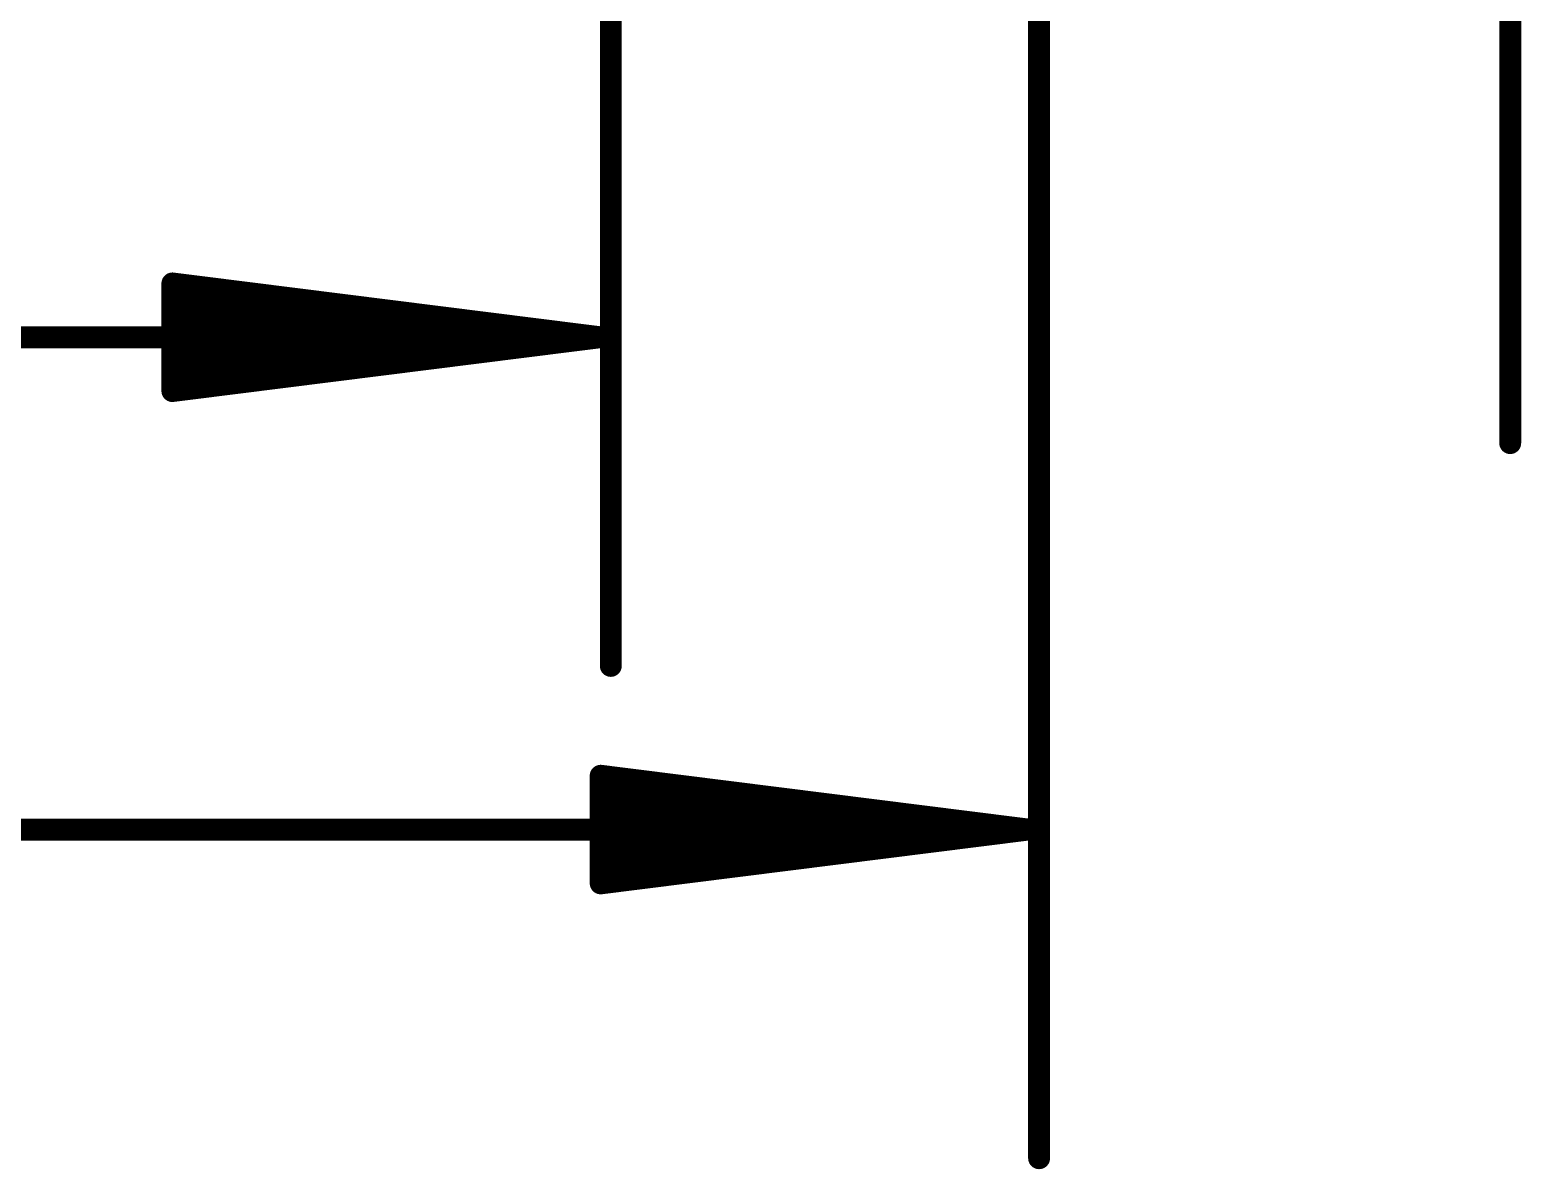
# Model space of a CAD drawing. Extents: x -8.6 to 30.2, y -8.2 to 38.7.
# Drawn here: x 19.41 to 28.26, y -8.24 to -1.48 of the extents above; entities that cross this region are included whole.
import ezdxf

# ---------------------------------------------------------------- set-up
doc = ezdxf.new("R2010")
doc.units = 0
doc.layers.add('47', color=253, linetype='CONTINUOUS')

msp = doc.modelspace()

# ---------------------------------------------------------------- linework, layer by layer
at = {"layer": '47', "const_width": 0.13}
for points in [[(25.4, 9.144), (25.4, -8.173)], [(22.86, 2.54), (22.86, -5.252)], [(28.194, 1.205), (28.194, -3.93)], [(22.795, -3.302), (20.26, -2.9828)], [(20.26, -2.9828), (20.26, -3.6212)], [(22.795, -3.302), (20.26, -3.042)], [(22.795, -3.302), (20.26, -3.172)], [(22.795, -3.302), (2.605, -3.302)], [(20.26, -3.6212), (22.795, -3.302)], [(20.26, -3.432), (22.795, -3.302)], [(20.26, -3.562), (22.795, -3.302)], [(25.335, -6.223), (22.8, -5.9038)], [(22.8, -5.9038), (22.8, -6.5422)], [(25.335, -6.223), (22.8, -5.963)], [(25.335, -6.223), (22.8, -6.093)], [(25.335, -6.223), (0.065, -6.223)], [(22.8, -6.5422), (25.335, -6.223)], [(22.8, -6.353), (25.335, -6.223)], [(22.8, -6.483), (25.335, -6.223)]]:
    msp.add_lwpolyline(points, dxfattribs=at)
at = {"layer": '47', "const_width": 0.065}
for points in [[(20.2641, -2.9505, 1), (20.2559, -3.015)], [(20.2925, -2.9828, 1), (20.2275, -2.9828)], [(20.2633, -3.0097, 1), (20.2567, -3.0743)], [(20.2617, -3.1395, 1), (20.2583, -3.2045)], [(22.7991, -3.3342, 1), (22.7909, -3.2698)], [(22.7909, -3.3342, 1), (22.7991, -3.2698)], [(22.7983, -3.3343, 1), (22.7917, -3.2697)], [(22.7917, -3.3343, 1), (22.7983, -3.2697)], [(22.7933, -3.3345, 1), (22.7967, -3.2695)], [(22.7967, -3.3345, 1), (22.7933, -3.2695)], [(22.795, -3.3345, 1), (22.795, -3.2695)], [(20.2583, -3.3995, 1), (20.2617, -3.4645)], [(20.2567, -3.5297, 1), (20.2633, -3.5943)], [(20.2559, -3.589, 1), (20.2641, -3.6535)], [(20.2275, -3.6212, 1), (20.2925, -3.6212)], [(28.1615, -3.93, 1), (28.2265, -3.93)], [(22.8275, -5.252, 1), (22.8925, -5.252)], [(22.8041, -5.8715, 1), (22.7959, -5.936)], [(22.8325, -5.9038, 1), (22.7675, -5.9038)], [(22.8033, -5.9307, 1), (22.7967, -5.9953)], [(22.8017, -6.0605, 1), (22.7983, -6.1255)], [(25.3391, -6.2552, 1), (25.3309, -6.1908)], [(25.3309, -6.2552, 1), (25.3391, -6.1908)], [(25.3383, -6.2553, 1), (25.3317, -6.1907)], [(25.3317, -6.2553, 1), (25.3383, -6.1907)], [(25.3333, -6.2555, 1), (25.3367, -6.1905)], [(25.3367, -6.2555, 1), (25.3333, -6.1905)], [(25.335, -6.2555, 1), (25.335, -6.1905)], [(22.7983, -6.3205, 1), (22.8017, -6.3855)], [(22.7967, -6.4507, 1), (22.8033, -6.5153)], [(22.7959, -6.51, 1), (22.8041, -6.5745)], [(22.7675, -6.5422, 1), (22.8325, -6.5422)], [(25.3675, -8.173, 1), (25.4325, -8.173)]]:
    msp.add_lwpolyline(points, format="xyb", dxfattribs=at)

doc.saveas('drawing.dxf')
